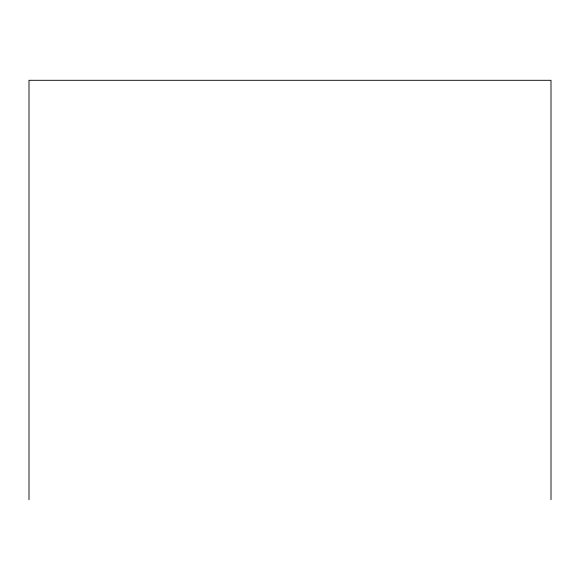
<?xml version="1.0" encoding="UTF-8"?>
<svg xmlns="http://www.w3.org/2000/svg" width="580" height="580" viewBox="0 0 580 580"><rect width="100%" height="100%" fill="white"/><g stroke="black" fill="none" stroke-linecap="round" stroke-linejoin="round"><path stroke-width="0.87" d="M551 499.699L551 80.301L29 80.301L29 499.699"/></g></svg>
